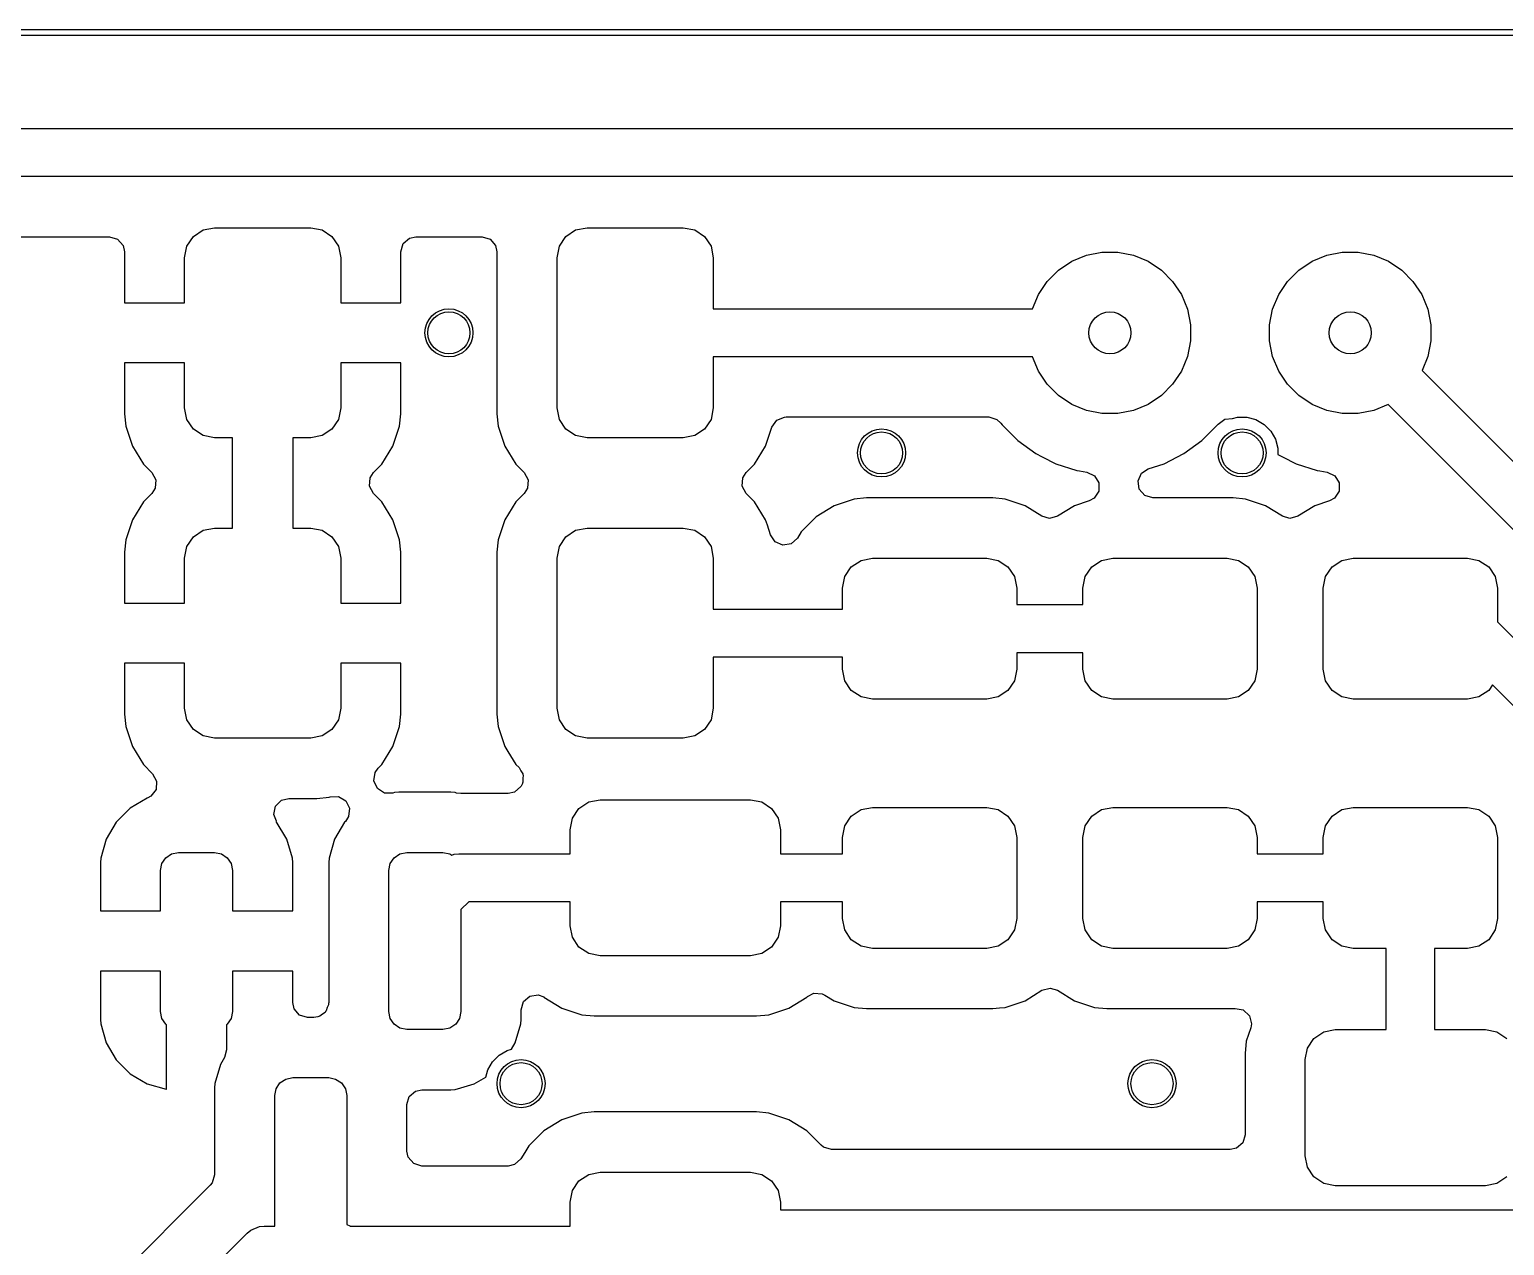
# Model space of a CAD drawing. Header units: millimetres. Extents: x 113.4 to 170.4, y -113 to -74.5.
# Drawn here: x 129.41 to 141.68, y -84.6 to -74.47 of the extents above; entities that cross this region are included whole.
import ezdxf

# ---------------------------------------------------------------- set-up
doc = ezdxf.new("R2010")
doc.units = ezdxf.units.MM
doc.layers.add('F.Cu', color=13, linetype='CONTINUOUS', true_color=0xc83434)

msp = doc.modelspace()

# ---------------------------------------------------------------- linework, layer by layer
at = {"layer": 'F.Cu', "linetype": 'CONTINUOUS'}
for p, q in [((115.4, -74.475), (168.4, -74.475)), ((168.4, -74.525), (115.4, -74.525)), ((117.6, -75.3), (148.9, -75.3)), ((148.817158, -75.7), (117.682843, -75.7)), ((117.941518, -76.2005), (130.076, -76.2005)), ((130.076, -76.2005), (130.143039, -76.220185)), ((130.71903, -76.279329), (130.773223, -76.198223)), ((130.773223, -76.198223), (130.854329, -76.14403)), ((130.854329, -76.14403), (130.95, -76.125)), ((130.95, -76.125), (131.75, -76.125)), ((131.75, -76.125), (131.845671, -76.14403)), ((131.845671, -76.14403), (131.926777, -76.198223)), ((131.926777, -76.198223), (131.98097, -76.279329)), ((132.519684, -76.257461), (132.572488, -76.211706)), ((132.572488, -76.211706), (132.623999, -76.2005)), ((132.623999, -76.2005), (133.1755, -76.2005)), ((133.1755, -76.2005), (133.242539, -76.220185)), ((133.81903, -76.279329), (133.873223, -76.198223)), ((133.873223, -76.198223), (133.954329, -76.14403)), ((133.954329, -76.14403), (134.05, -76.125)), ((134.05, -76.125), (134.85, -76.125)), ((134.85, -76.125), (134.945671, -76.14403)), ((134.945671, -76.14403), (135.026777, -76.198223)), ((135.026777, -76.198223), (135.08097, -76.279329)), ((130.143039, -76.220185), (130.188794, -76.272989)), ((130.188794, -76.272989), (130.2, -76.3245)), ((130.2, -76.3245), (130.2, -76.75)), ((130.7, -76.375), (130.71903, -76.279329)), ((131.98097, -76.279329), (132, -76.375)), ((132.499999, -76.3245), (132.519684, -76.257461)), ((132.499999, -76.75), (132.499999, -76.3245)), ((133.242539, -76.220185), (133.288294, -76.272989)), ((133.288294, -76.272989), (133.2995, -76.3245)), ((133.2995, -76.3245), (133.2995, -77.675001)), ((133.8, -76.375), (133.81903, -76.279329)), ((135.08097, -76.279329), (135.1, -76.375)), ((138.204058, -76.354065), (138.333838, -76.32825)), ((138.333838, -76.32825), (138.466162, -76.32825)), ((138.466162, -76.32825), (138.595942, -76.354065)), ((140.204058, -76.354065), (140.333838, -76.32825)), ((140.333838, -76.32825), (140.466162, -76.32825)), ((140.466162, -76.32825), (140.595942, -76.354065)), ((130.7, -76.75), (130.7, -76.375)), ((132, -76.375), (132, -76.75)), ((133.8, -77.625), (133.8, -76.375)), ((135.1, -76.375), (135.1, -76.8)), ((137.971785, -76.478218), (138.081807, -76.404703)), ((138.081807, -76.404703), (138.204058, -76.354065)), ((138.595942, -76.354065), (138.718193, -76.404703)), ((138.718193, -76.404703), (138.828215, -76.478218)), ((139.971785, -76.478218), (140.081807, -76.404703)), ((140.081807, -76.404703), (140.204058, -76.354065)), ((140.595942, -76.354065), (140.718193, -76.404703)), ((140.718193, -76.404703), (140.828215, -76.478218)), ((137.804703, -76.681807), (137.878218, -76.571785)), ((137.878218, -76.571785), (137.971785, -76.478218)), ((138.828215, -76.478218), (138.921782, -76.571785)), ((138.921782, -76.571785), (138.995297, -76.681807)), ((139.804703, -76.681807), (139.878218, -76.571785)), ((139.878218, -76.571785), (139.971785, -76.478218)), ((140.828215, -76.478218), (140.921782, -76.571785)), ((140.921782, -76.571785), (140.995297, -76.681807)), ((137.755746, -76.8), (137.804703, -76.681807)), ((138.995297, -76.681807), (139.045935, -76.804058)), ((139.754065, -76.804058), (139.804703, -76.681807)), ((140.995297, -76.681807), (141.045935, -76.804058)), ((130.2, -76.75), (130.7, -76.75)), ((132, -76.75), (132.499999, -76.75)), ((135.1, -76.8), (137.755746, -76.8)), ((139.045935, -76.804058), (139.07175, -76.933838)), ((139.72825, -76.933838), (139.754065, -76.804058)), ((141.045935, -76.804058), (141.07175, -76.933838)), ((139.07175, -76.933838), (139.07175, -77.066162)), ((139.72825, -77.066162), (139.72825, -76.933838)), ((141.07175, -76.933838), (141.07175, -77.066162)), ((139.07175, -77.066162), (139.045935, -77.195942)), ((139.754065, -77.195942), (139.72825, -77.066162)), ((141.07175, -77.066162), (141.045935, -77.195942)), ((137.755746, -77.2), (135.1, -77.2)), ((135.1, -77.2), (135.1, -77.625)), ((137.804703, -77.318193), (137.755746, -77.2)), ((139.045935, -77.195942), (138.995297, -77.318193)), ((139.804703, -77.318193), (139.754065, -77.195942)), ((141.045935, -77.195942), (140.996977, -77.314135)), ((130.7, -77.25), (130.200001, -77.25)), ((130.200001, -77.25), (130.200001, -77.674986)), ((130.7, -77.625), (130.7, -77.25)), ((132.5, -77.25), (132, -77.25)), ((132, -77.25), (132, -77.625)), ((132.5, -77.674973), (132.5, -77.25)), ((137.878218, -77.428215), (137.804703, -77.318193)), ((138.995297, -77.318193), (138.921782, -77.428215)), ((139.878218, -77.428215), (139.804703, -77.318193)), ((140.996977, -77.314135), (143.982843, -80.3)), ((137.971785, -77.521782), (137.878218, -77.428215)), ((138.921782, -77.428215), (138.828215, -77.521782)), ((139.971785, -77.521782), (139.878218, -77.428215)), ((138.081807, -77.595297), (137.971785, -77.521782)), ((138.828215, -77.521782), (138.718193, -77.595297)), ((140.081807, -77.595297), (139.971785, -77.521782)), ((130.200001, -77.674986), (130.210494, -77.777697)), ((130.71903, -77.720671), (130.7, -77.625)), ((132, -77.625), (131.98097, -77.720671)), ((132.489506, -77.77769), (132.499999, -77.674986)), ((132.499999, -77.674986), (132.5, -77.674973)), ((133.2995, -77.675001), (133.299501, -77.675018)), ((133.299501, -77.675018), (133.31, -77.777796)), ((133.81903, -77.720671), (133.8, -77.625)), ((135.1, -77.625), (135.08097, -77.720671)), ((138.204058, -77.645935), (138.081807, -77.595297)), ((138.333838, -77.67175), (138.204058, -77.645935)), ((138.466162, -77.67175), (138.333838, -77.67175)), ((138.595942, -77.645935), (138.466162, -77.67175)), ((138.718193, -77.595297), (138.595942, -77.645935)), ((140.204058, -77.645935), (140.081807, -77.595297)), ((140.333838, -77.67175), (140.204058, -77.645935)), ((140.466162, -77.67175), (140.333838, -77.67175)), ((140.595942, -77.645935), (140.466162, -77.67175)), ((140.714135, -77.596977), (140.595942, -77.645935)), ((143.758578, -80.641421), (140.714135, -77.596977)), ((130.210494, -77.777697), (130.265641, -77.944119)), ((130.773223, -77.801777), (130.71903, -77.720671)), ((130.854329, -77.85597), (130.773223, -77.801777)), ((131.926777, -77.801777), (131.845671, -77.85597)), ((131.98097, -77.720671), (131.926777, -77.801777)), ((132.434358, -77.944119), (132.489505, -77.777697)), ((132.489505, -77.777697), (132.489506, -77.77769)), ((133.31, -77.777796), (133.310001, -77.777799)), ((133.310001, -77.777799), (133.356237, -77.917328)), ((133.873223, -77.801777), (133.81903, -77.720671)), ((133.954329, -77.85597), (133.873223, -77.801777)), ((135.026777, -77.801777), (134.945671, -77.85597)), ((135.08097, -77.720671), (135.026777, -77.801777)), ((135.534814, -77.944334), (135.587448, -77.785493)), ((135.587448, -77.785493), (135.627219, -77.728051)), ((135.627219, -77.728051), (135.691735, -77.701228)), ((135.691735, -77.701228), (135.705153, -77.7005)), ((135.705153, -77.7005), (137.392764, -77.7005)), ((137.392764, -77.7005), (137.459803, -77.720185)), ((137.459803, -77.720185), (137.49308, -77.751612)), ((137.49308, -77.751612), (137.503379, -77.765787)), ((137.503379, -77.765787), (137.634213, -77.896621)), ((139.165787, -77.896621), (139.296621, -77.765787)), ((139.296621, -77.765787), (139.29968, -77.761576)), ((139.29968, -77.761576), (139.355006, -77.718909)), ((139.355006, -77.718909), (139.421029, -77.713234)), ((139.421029, -77.713234), (139.460842, -77.702567)), ((139.460842, -77.702567), (139.539158, -77.702567)), ((139.539158, -77.702567), (139.614805, -77.722836)), ((139.614805, -77.722836), (139.682628, -77.761994)), ((139.682628, -77.761994), (139.738006, -77.817372)), ((130.95, -77.875), (130.854329, -77.85597)), ((131.1, -77.875), (130.95, -77.875)), ((131.1, -78.625), (131.1, -77.875)), ((131.75, -77.875), (131.6, -77.875)), ((131.6, -77.875), (131.6, -78.625)), ((131.845671, -77.85597), (131.75, -77.875)), ((133.356237, -77.917328), (133.365186, -77.944334)), ((134.05, -77.875), (133.954329, -77.85597)), ((134.85, -77.875), (134.05, -77.875)), ((134.945671, -77.85597), (134.85, -77.875)), ((137.634213, -77.896621), (137.783904, -78.005378)), ((139.016096, -78.005378), (139.165787, -77.896621)), ((139.738006, -77.817372), (139.777164, -77.885195)), ((139.777164, -77.885195), (139.797433, -77.960842)), ((130.265641, -77.944119), (130.265643, -77.944124)), ((130.265643, -77.944124), (130.357684, -78.093345)), ((132.342315, -78.093345), (132.434356, -77.944124)), ((132.434356, -77.944124), (132.434358, -77.944119)), ((133.365186, -77.944334), (133.457096, -78.093345)), ((135.442712, -78.093656), (135.534814, -77.944334)), ((137.783904, -78.005378), (137.837224, -78.032546)), ((137.837224, -78.032546), (137.948764, -78.089379)), ((138.851235, -78.089379), (139.016096, -78.005378)), ((139.797433, -77.960842), (139.797433, -78.012271)), ((139.797433, -78.012271), (139.837224, -78.032546)), ((139.837224, -78.032546), (139.948764, -78.089379)), ((130.357684, -78.093345), (130.426658, -78.162319)), ((130.426658, -78.162319), (130.460143, -78.223642)), ((132.244841, -78.206666), (132.273342, -78.162319)), ((132.273342, -78.162319), (132.342315, -78.093345)), ((133.457096, -78.093345), (133.457289, -78.093657)), ((133.457289, -78.093657), (133.525951, -78.162319)), ((133.525951, -78.162319), (133.559436, -78.223642)), ((135.345548, -78.206666), (135.374049, -78.162319)), ((135.374049, -78.162319), (135.403799, -78.132569)), ((135.403799, -78.132569), (135.442712, -78.093656)), ((137.948764, -78.089379), (137.948767, -78.08938)), ((137.948767, -78.08938), (138.124735, -78.146555)), ((138.124735, -78.146555), (138.147224, -78.150116)), ((138.147224, -78.150116), (138.207708, -78.159696)), ((138.207708, -78.159696), (138.270842, -78.189625)), ((138.633887, -78.232853), (138.662912, -78.169297)), ((138.662912, -78.169297), (138.718307, -78.132569)), ((138.718307, -78.132569), (138.851235, -78.089379)), ((139.948764, -78.089379), (139.948767, -78.08938)), ((139.948767, -78.08938), (140.124735, -78.146555)), ((140.124735, -78.146555), (140.147224, -78.150116)), ((140.147224, -78.150116), (140.207708, -78.159696)), ((140.207708, -78.159696), (140.270842, -78.189625)), ((130.455159, -78.293334), (130.426658, -78.337681)), ((130.460143, -78.223642), (130.455159, -78.293334)), ((132.239857, -78.276358), (132.244841, -78.206666)), ((132.273342, -78.337681), (132.239857, -78.276358)), ((133.554452, -78.293334), (133.525951, -78.337681)), ((133.559436, -78.223642), (133.554452, -78.293334)), ((135.340564, -78.276358), (135.345548, -78.206666)), ((135.374049, -78.337681), (135.340564, -78.276358)), ((138.270842, -78.189625), (138.307774, -78.248936)), ((138.307774, -78.248936), (138.306776, -78.318798)), ((138.643831, -78.302011), (138.633887, -78.232853)), ((138.689586, -78.354815), (138.643831, -78.302011)), ((140.270842, -78.189625), (140.307774, -78.248936)), ((140.307774, -78.248936), (140.306776, -78.318798)), ((130.357684, -78.406654), (130.265643, -78.555875)), ((130.426658, -78.337681), (130.357684, -78.406654)), ((132.342315, -78.406654), (132.273342, -78.337681)), ((132.434356, -78.555875), (132.342315, -78.406654)), ((133.457289, -78.406342), (133.365187, -78.555663)), ((133.525951, -78.337681), (133.457289, -78.406342)), ((135.442712, -78.406344), (135.374049, -78.337681)), ((135.534814, -78.555666), (135.442712, -78.406344)), ((136.2722, -78.385001), (136.105668, -78.440185)), ((136.272203, -78.385), (136.2722, -78.385001)), ((136.37498, -78.374501), (136.272203, -78.385)), ((136.374998, -78.3745), (136.37498, -78.374501)), ((137.42501, -78.3745), (136.374998, -78.3745)), ((137.527795, -78.385), (137.42501, -78.3745)), ((137.527797, -78.385001), (137.527795, -78.385)), ((137.694334, -78.440186), (137.527797, -78.385001)), ((138.227315, -78.399875), (138.105666, -78.440186)), ((138.268167, -78.377031), (138.227315, -78.399875)), ((138.306776, -78.318798), (138.268167, -78.377031)), ((138.756625, -78.3745), (138.689586, -78.354815)), ((139.425016, -78.3745), (138.756625, -78.3745)), ((139.527795, -78.385), (139.425016, -78.3745)), ((139.527797, -78.385001), (139.527795, -78.385)), ((139.694334, -78.440186), (139.527797, -78.385001)), ((140.227315, -78.399875), (140.105666, -78.440186)), ((140.268167, -78.377031), (140.227315, -78.399875)), ((140.306776, -78.318798), (140.268167, -78.377031)), ((135.956342, -78.532289), (135.832287, -78.656344)), ((136.105663, -78.440187), (135.956342, -78.532289)), ((136.105668, -78.440185), (136.105663, -78.440187)), ((137.694335, -78.440187), (137.694334, -78.440186)), ((137.69434, -78.440189), (137.694335, -78.440187)), ((137.834904, -78.526889), (137.69434, -78.440189)), ((137.897704, -78.545329), (137.834904, -78.526889)), ((137.965096, -78.526889), (137.897704, -78.545329)), ((138.105659, -78.440189), (137.965096, -78.526889)), ((138.105666, -78.440186), (138.105659, -78.440189)), ((139.694335, -78.440187), (139.694334, -78.440186)), ((139.69434, -78.440189), (139.694335, -78.440187)), ((139.834904, -78.526889), (139.69434, -78.440189)), ((139.897704, -78.545329), (139.834904, -78.526889)), ((139.965096, -78.526889), (139.897704, -78.545329)), ((140.105659, -78.440189), (139.965096, -78.526889)), ((140.105666, -78.440186), (140.105659, -78.440189)), ((130.265641, -78.55588), (130.210494, -78.722302)), ((130.265643, -78.555875), (130.265641, -78.55588)), ((130.773223, -78.698223), (130.854329, -78.64403)), ((130.854329, -78.64403), (130.95, -78.625)), ((130.95, -78.625), (131.1, -78.625)), ((131.6, -78.625), (131.75, -78.625)), ((131.75, -78.625), (131.845671, -78.64403)), ((131.845671, -78.64403), (131.926777, -78.698223)), ((132.434358, -78.55588), (132.434356, -78.555875)), ((132.489505, -78.722302), (132.434358, -78.55588)), ((133.365115, -78.55588), (133.310001, -78.722203)), ((133.365185, -78.555668), (133.365115, -78.55588)), ((133.365187, -78.555663), (133.365185, -78.555668)), ((133.873223, -78.698223), (133.954329, -78.64403)), ((133.954329, -78.64403), (134.05, -78.625)), ((134.05, -78.625), (134.85, -78.625)), ((134.85, -78.625), (134.945671, -78.64403)), ((134.945671, -78.64403), (135.026777, -78.698223)), ((135.550284, -78.602352), (135.534814, -78.555666)), ((135.576833, -78.682471), (135.550284, -78.602352)), ((135.832287, -78.656344), (135.800077, -78.708565)), ((130.210493, -78.722309), (130.2, -78.825013)), ((130.210494, -78.722302), (130.210493, -78.722309)), ((130.7, -78.875), (130.71903, -78.779329)), ((130.71903, -78.779329), (130.773223, -78.698223)), ((131.926777, -78.698223), (131.98097, -78.779329)), ((131.98097, -78.779329), (132, -78.875)), ((132.499998, -78.825013), (132.489505, -78.722302)), ((133.31, -78.722204), (133.2995, -78.824983)), ((133.310001, -78.722204), (133.31, -78.722204)), ((133.310001, -78.722203), (133.310001, -78.722204)), ((133.8, -78.875), (133.81903, -78.779329)), ((133.81903, -78.779329), (133.873223, -78.698223)), ((135.026777, -78.698223), (135.08097, -78.779329)), ((135.08097, -78.779329), (135.1, -78.875)), ((135.615084, -78.738666), (135.576833, -78.682471)), ((135.679166, -78.76651), (135.615084, -78.738666)), ((135.748128, -78.755289), (135.679166, -78.76651)), ((135.800077, -78.708565), (135.748128, -78.755289)), ((130.2, -78.825013), (130.2, -79.25)), ((130.7, -79.25), (130.7, -78.875)), ((132, -78.875), (132, -79.25)), ((132.499999, -78.825028), (132.499998, -78.825013)), ((132.499999, -79.25), (132.499999, -78.825028)), ((133.2995, -78.824983), (133.2995, -80.175001)), ((133.8, -80.125), (133.8, -78.875)), ((135.1, -78.875), (135.1, -79.3)), ((136.248223, -78.948223), (136.329329, -78.89403)), ((136.329329, -78.89403), (136.425, -78.875)), ((136.425, -78.875), (137.375, -78.875)), ((137.375, -78.875), (137.470671, -78.89403)), ((137.470671, -78.89403), (137.551777, -78.948223)), ((138.248223, -78.948223), (138.329329, -78.89403)), ((138.329329, -78.89403), (138.425, -78.875)), ((138.425, -78.875), (139.375, -78.875)), ((139.375, -78.875), (139.470671, -78.89403)), ((139.470671, -78.89403), (139.551777, -78.948223)), ((140.248223, -78.948223), (140.329329, -78.89403)), ((140.329329, -78.89403), (140.425, -78.875)), ((140.425, -78.875), (141.375, -78.875)), ((141.375, -78.875), (141.470671, -78.89403)), ((141.470671, -78.89403), (141.551777, -78.948223)), ((136.175, -79.125), (136.19403, -79.029329)), ((136.19403, -79.029329), (136.248223, -78.948223)), ((137.551777, -78.948223), (137.60597, -79.029329)), ((137.60597, -79.029329), (137.625, -79.125)), ((138.175, -79.125), (138.19403, -79.029329)), ((138.19403, -79.029329), (138.248223, -78.948223)), ((139.551777, -78.948223), (139.60597, -79.029329)), ((139.60597, -79.029329), (139.625, -79.125)), ((140.175, -79.125), (140.19403, -79.029329)), ((140.19403, -79.029329), (140.248223, -78.948223)), ((141.551777, -78.948223), (141.60597, -79.029329)), ((141.60597, -79.029329), (141.625, -79.125)), ((136.175, -79.3), (136.175, -79.125)), ((137.625, -79.125), (137.625, -79.2625)), ((138.175, -79.2625), (138.175, -79.125)), ((139.625, -79.125), (139.625, -79.8)), ((140.175, -79.8), (140.175, -79.125)), ((141.625, -79.125), (141.625, -79.404658)), ((130.2, -79.25), (130.7, -79.25)), ((132, -79.25), (132.499999, -79.25)), ((137.625, -79.2625), (138.175, -79.2625)), ((135.1, -79.3), (136.175, -79.3)), ((141.625, -79.404658), (144.041421, -81.821079)), ((130.7, -79.75), (130.200001, -79.75)), ((130.200001, -79.75), (130.200001, -80.174986)), ((130.7, -80.125), (130.7, -79.75)), ((132.5, -79.75), (132, -79.75)), ((132, -79.75), (132, -80.125)), ((132.5, -80.174973), (132.5, -79.75)), ((136.175, -79.7), (135.1, -79.7)), ((135.1, -79.7), (135.1, -80.125)), ((136.175, -79.8), (136.175, -79.7)), ((138.175, -79.6625), (137.625, -79.6625)), ((137.625, -79.6625), (137.625, -79.8)), ((138.175, -79.8), (138.175, -79.6625)), ((136.19403, -79.895671), (136.175, -79.8)), ((136.248223, -79.976777), (136.19403, -79.895671)), ((137.60597, -79.895671), (137.551777, -79.976777)), ((137.625, -79.8), (137.60597, -79.895671)), ((138.19403, -79.895671), (138.175, -79.8)), ((138.248223, -79.976777), (138.19403, -79.895671)), ((139.60597, -79.895671), (139.551777, -79.976777)), ((139.625, -79.8), (139.60597, -79.895671)), ((140.19403, -79.895671), (140.175, -79.8)), ((140.248223, -79.976777), (140.19403, -79.895671)), ((136.329329, -80.03097), (136.248223, -79.976777)), ((137.551777, -79.976777), (137.470671, -80.03097)), ((138.329329, -80.03097), (138.248223, -79.976777)), ((139.551777, -79.976777), (139.470671, -80.03097)), ((140.329329, -80.03097), (140.248223, -79.976777)), ((141.551777, -79.976777), (141.470671, -80.03097)), ((141.583683, -79.929025), (141.551777, -79.976777)), ((143.7, -82.045342), (141.583683, -79.929025)), ((130.71903, -80.220671), (130.7, -80.125)), ((132, -80.125), (131.98097, -80.220671)), ((133.81903, -80.220671), (133.8, -80.125)), ((135.1, -80.125), (135.08097, -80.220671)), ((136.425, -80.05), (136.329329, -80.03097)), ((137.375, -80.05), (136.425, -80.05)), ((137.470671, -80.03097), (137.375, -80.05)), ((138.425, -80.05), (138.329329, -80.03097)), ((139.375, -80.05), (138.425, -80.05)), ((139.470671, -80.03097), (139.375, -80.05)), ((140.425, -80.05), (140.329329, -80.03097)), ((141.375, -80.05), (140.425, -80.05)), ((141.470671, -80.03097), (141.375, -80.05)), ((130.200001, -80.174986), (130.210494, -80.277697)), ((130.773223, -80.301777), (130.71903, -80.220671)), ((131.98097, -80.220671), (131.926777, -80.301777)), ((132.489506, -80.27769), (132.499999, -80.174986)), ((132.499999, -80.174986), (132.5, -80.174973)), ((133.2995, -80.175001), (133.299501, -80.175018)), ((133.299501, -80.175018), (133.31, -80.277796)), ((133.873223, -80.301777), (133.81903, -80.220671)), ((135.08097, -80.220671), (135.026777, -80.301777)), ((130.210494, -80.277697), (130.265641, -80.444119)), ((130.854329, -80.35597), (130.773223, -80.301777)), ((130.95, -80.375), (130.854329, -80.35597)), ((131.75, -80.375), (130.95, -80.375)), ((131.845671, -80.35597), (131.75, -80.375)), ((131.926777, -80.301777), (131.845671, -80.35597)), ((132.434358, -80.444119), (132.489505, -80.277697)), ((132.489505, -80.277697), (132.489506, -80.27769)), ((133.31, -80.277796), (133.310001, -80.277799)), ((133.310001, -80.277799), (133.365185, -80.444331)), ((133.954329, -80.35597), (133.873223, -80.301777)), ((134.05, -80.375), (133.954329, -80.35597)), ((134.85, -80.375), (134.05, -80.375)), ((134.945671, -80.35597), (134.85, -80.375)), ((135.026777, -80.301777), (134.945671, -80.35597)), ((130.265641, -80.444119), (130.265643, -80.444124)), ((130.265643, -80.444124), (130.357684, -80.593345)), ((132.342315, -80.593344), (132.434356, -80.444124)), ((132.434356, -80.444124), (132.434358, -80.444119)), ((133.365185, -80.444331), (133.365187, -80.444336)), ((133.365187, -80.444336), (133.390154, -80.484814)), ((133.390154, -80.484814), (133.457096, -80.593345)), ((130.357684, -80.593345), (130.434055, -80.669716)), ((132.285899, -80.660641), (132.310865, -80.624795)), ((132.310865, -80.624795), (132.342315, -80.593344)), ((133.457096, -80.593345), (133.457289, -80.593657)), ((133.457289, -80.593657), (133.483246, -80.619614)), ((133.483246, -80.619614), (133.497414, -80.645561)), ((130.434055, -80.669716), (130.46754, -80.731039)), ((130.46754, -80.731039), (130.462556, -80.800731)), ((132.275757, -80.729771), (132.285899, -80.660641)), ((132.304599, -80.79341), (132.275757, -80.729771)), ((133.497414, -80.645561), (133.513869, -80.670143)), ((133.511747, -80.750629), (133.501115, -80.772374)), ((133.511981, -80.747352), (133.511747, -80.750629)), ((133.515174, -80.740001), (133.511981, -80.747352)), ((133.513869, -80.670143), (133.513976, -80.675892)), ((133.513976, -80.675892), (133.516731, -80.680937)), ((133.516731, -80.680937), (133.514621, -80.710432)), ((133.514621, -80.710432), (133.515174, -80.740001)), ((130.389809, -80.873713), (130.248447, -80.957314)), ((130.395635, -80.871192), (130.389809, -80.873713)), ((130.420684, -80.856664), (130.395635, -80.871192)), ((130.462556, -80.800731), (130.420684, -80.856664)), ((131.505588, -80.8912), (131.566869, -80.874999)), ((131.566869, -80.874999), (131.799972, -80.874999)), ((131.799972, -80.874999), (131.799986, -80.874998)), ((131.799986, -80.874998), (131.902694, -80.864506)), ((131.902694, -80.864506), (131.911334, -80.861643)), ((131.911334, -80.861643), (131.981162, -80.859239)), ((131.981162, -80.859239), (132.041205, -80.894969)), ((132.363268, -80.831353), (132.304599, -80.79341)), ((132.433137, -80.831554), (132.363268, -80.831353)), ((132.447426, -80.827402), (132.433137, -80.831554)), ((132.447432, -80.827401), (132.447426, -80.827402)), ((132.484298, -80.8245), (132.447432, -80.827401)), ((132.484306, -80.8245), (132.484298, -80.8245)), ((132.915694, -80.8245), (132.484306, -80.8245)), ((132.915701, -80.8245), (132.915694, -80.8245)), ((132.952567, -80.827401), (132.915701, -80.8245)), ((132.958072, -80.829), (132.952567, -80.827401)), ((132.964022, -80.830729), (132.958072, -80.829)), ((132.998616, -80.835653), (132.964022, -80.830729)), ((133.392878, -80.835653), (132.998616, -80.835653)), ((133.446488, -80.823465), (133.392878, -80.835653)), ((133.498426, -80.776733), (133.446488, -80.823465)), ((133.501115, -80.772374), (133.498426, -80.776733)), ((130.248438, -80.957321), (130.132321, -81.073438)), ((130.248447, -80.957314), (130.248438, -80.957321)), ((131.443355, -81.009961), (131.457035, -80.941444)), ((131.457035, -80.941444), (131.505588, -80.8912)), ((132.041205, -80.894969), (132.0724, -80.957488)), ((132.0724, -80.957488), (132.064842, -81.026948)), ((133.927546, -81.040482), (133.981739, -80.959376)), ((133.981739, -80.959376), (134.062845, -80.905183)), ((134.062845, -80.905183), (134.158516, -80.886153)), ((134.158516, -80.886153), (135.408516, -80.886153)), ((135.408516, -80.886153), (135.504187, -80.905183)), ((135.504187, -80.905183), (135.585293, -80.959376)), ((135.585293, -80.959376), (135.639486, -81.040482)), ((136.248223, -81.023223), (136.329329, -80.96903)), ((136.329329, -80.96903), (136.425, -80.95)), ((136.425, -80.95), (137.375, -80.95)), ((137.375, -80.95), (137.470671, -80.96903)), ((137.470671, -80.96903), (137.551777, -81.023223)), ((138.248223, -81.023223), (138.329329, -80.96903)), ((138.329329, -80.96903), (138.425, -80.95)), ((138.425, -80.95), (139.375, -80.95)), ((139.375, -80.95), (139.470671, -80.96903)), ((139.470671, -80.96903), (139.551777, -81.023223)), ((140.248223, -81.023223), (140.329329, -80.96903)), ((140.329329, -80.96903), (140.425, -80.95)), ((140.425, -80.95), (141.375, -80.95)), ((141.375, -80.95), (141.470671, -80.96903)), ((141.470671, -80.96903), (141.551777, -81.023223)), ((130.132314, -81.073447), (130.048717, -81.214803)), ((130.132321, -81.073438), (130.132314, -81.073447)), ((131.465278, -81.065802), (131.443355, -81.009961)), ((131.463712, -81.066729), (131.465278, -81.065802)), ((131.551282, -81.214803), (131.463712, -81.066729)), ((132.031917, -81.073137), (131.948255, -81.214603)), ((132.031925, -81.073126), (132.031917, -81.073137)), ((132.038027, -81.067025), (132.031925, -81.073126)), ((132.064842, -81.026948), (132.038027, -81.067025)), ((133.908516, -81.136153), (133.927546, -81.040482)), ((135.639486, -81.040482), (135.658516, -81.136153)), ((136.175, -81.2), (136.19403, -81.104329)), ((136.19403, -81.104329), (136.248223, -81.023223)), ((137.551777, -81.023223), (137.60597, -81.104329)), ((137.60597, -81.104329), (137.625, -81.2)), ((138.175, -81.2), (138.19403, -81.104329)), ((138.19403, -81.104329), (138.248223, -81.023223)), ((139.551777, -81.023223), (139.60597, -81.104329)), ((139.60597, -81.104329), (139.625, -81.2)), ((140.175, -81.2), (140.19403, -81.104329)), ((140.19403, -81.104329), (140.248223, -81.023223)), ((141.551777, -81.023223), (141.60597, -81.104329)), ((141.60597, -81.104329), (141.625, -81.2)), ((130.048716, -81.214806), (130.0029, -81.372504)), ((130.048717, -81.214803), (130.048716, -81.214806)), ((131.551283, -81.214806), (131.551282, -81.214803)), ((131.597099, -81.372504), (131.551283, -81.214806)), ((131.948254, -81.214606), (131.902402, -81.372426)), ((131.948255, -81.214603), (131.948254, -81.214606)), ((133.908516, -81.336153), (133.908516, -81.136153)), ((135.658516, -81.136153), (135.658516, -81.336153)), ((136.175, -81.3375), (136.175, -81.2)), ((137.625, -81.2), (137.625, -81.875)), ((138.175, -81.875), (138.175, -81.2)), ((139.625, -81.2), (139.625, -81.3375)), ((140.175, -81.3375), (140.175, -81.2)), ((141.625, -81.2), (141.625, -81.875)), ((130.002899, -81.37251), (130, -81.40935)), ((130.0029, -81.372504), (130.002899, -81.37251)), ((130.511418, -81.417597), (130.543934, -81.368934)), ((130.543934, -81.368934), (130.592597, -81.336418)), ((130.592597, -81.336418), (130.65, -81.325)), ((130.65, -81.325), (130.95, -81.325)), ((130.95, -81.325), (131.007403, -81.336418)), ((131.007403, -81.336418), (131.056066, -81.368934)), ((131.056066, -81.368934), (131.088582, -81.417597)), ((131.5971, -81.37251), (131.597099, -81.372504)), ((131.599999, -81.40935), (131.5971, -81.37251)), ((131.902401, -81.372432), (131.8995, -81.409298)), ((131.902402, -81.372426), (131.902401, -81.372432)), ((132.411418, -81.417597), (132.443934, -81.368934)), ((132.443934, -81.368934), (132.492597, -81.336418)), ((132.492597, -81.336418), (132.55, -81.325)), ((132.55, -81.325), (132.85, -81.325)), ((132.85, -81.325), (132.907403, -81.336418)), ((132.907403, -81.336418), (132.924557, -81.34788)), ((132.924557, -81.34788), (132.943592, -81.339996)), ((132.943592, -81.339996), (132.98261, -81.336153)), ((132.98261, -81.336153), (133.908516, -81.336153)), ((135.658516, -81.336153), (135.974119, -81.336153)), ((135.974119, -81.336153), (135.987795, -81.3375)), ((135.987795, -81.3375), (136.175, -81.3375)), ((139.625, -81.3375), (140.175, -81.3375)), ((130, -81.40935), (130, -81.8125)), ((130.5, -81.475), (130.511418, -81.417597)), ((130.5, -81.8125), (130.5, -81.475)), ((131.088582, -81.417597), (131.1, -81.475)), ((131.1, -81.475), (131.1, -81.8125)), ((131.6, -81.409365), (131.599999, -81.40935)), ((131.6, -81.8125), (131.6, -81.409365)), ((131.8995, -81.409298), (131.8995, -82.5755)), ((132.4, -81.475), (132.411418, -81.417597)), ((132.4, -82.65), (132.4, -81.475)), ((133.065452, -81.736153), (133, -81.801605)), ((133.908516, -81.736153), (133.065452, -81.736153)), ((133.908516, -81.936153), (133.908516, -81.736153)), ((135.96179, -81.736153), (135.658516, -81.736153)), ((135.658516, -81.736153), (135.658516, -81.936153)), ((135.975466, -81.7375), (135.96179, -81.736153)), ((136.175, -81.7375), (135.975466, -81.7375)), ((136.175, -81.875), (136.175, -81.7375)), ((140.175, -81.7375), (139.625, -81.7375)), ((139.625, -81.7375), (139.625, -81.875)), ((140.175, -81.875), (140.175, -81.7375)), ((130, -81.8125), (130.5, -81.8125)), ((131.1, -81.8125), (131.6, -81.8125)), ((133, -81.801605), (133, -82.65)), ((133.927546, -82.031824), (133.908516, -81.936153)), ((135.658516, -81.936153), (135.639486, -82.031824)), ((136.19403, -81.970671), (136.175, -81.875)), ((136.248223, -82.051777), (136.19403, -81.970671)), ((137.60597, -81.970671), (137.551777, -82.051777)), ((137.625, -81.875), (137.60597, -81.970671)), ((138.19403, -81.970671), (138.175, -81.875)), ((138.248223, -82.051777), (138.19403, -81.970671)), ((139.60597, -81.970671), (139.551777, -82.051777)), ((139.625, -81.875), (139.60597, -81.970671)), ((140.19403, -81.970671), (140.175, -81.875)), ((140.248223, -82.051777), (140.19403, -81.970671)), ((141.60597, -81.970671), (141.551777, -82.051777)), ((141.625, -81.875), (141.60597, -81.970671)), ((133.981739, -82.11293), (133.927546, -82.031824)), ((135.639486, -82.031824), (135.585293, -82.11293)), ((136.329329, -82.10597), (136.248223, -82.051777)), ((136.425, -82.125), (136.329329, -82.10597)), ((137.470671, -82.10597), (137.375, -82.125)), ((137.551777, -82.051777), (137.470671, -82.10597)), ((138.329329, -82.10597), (138.248223, -82.051777)), ((138.425, -82.125), (138.329329, -82.10597)), ((139.470671, -82.10597), (139.375, -82.125)), ((139.551777, -82.051777), (139.470671, -82.10597)), ((140.329329, -82.10597), (140.248223, -82.051777)), ((140.425, -82.125), (140.329329, -82.10597)), ((141.470671, -82.10597), (141.375, -82.125)), ((141.551777, -82.051777), (141.470671, -82.10597)), ((134.062845, -82.167123), (133.981739, -82.11293)), ((134.158516, -82.186153), (134.062845, -82.167123)), ((135.408516, -82.186153), (134.158516, -82.186153)), ((135.504187, -82.167123), (135.408516, -82.186153)), ((135.585293, -82.11293), (135.504187, -82.167123)), ((137.375, -82.125), (136.425, -82.125)), ((139.375, -82.125), (138.425, -82.125)), ((140.7, -82.125), (140.425, -82.125)), ((140.7, -82.8), (140.7, -82.125)), ((141.375, -82.125), (141.1, -82.125)), ((141.1, -82.125), (141.1, -82.8)), ((130.5, -82.3125), (130, -82.3125)), ((130, -82.3125), (130, -82.715649)), ((130.5, -82.65), (130.5, -82.3125)), ((131.6, -82.3125), (131.1, -82.3125)), ((131.1, -82.3125), (131.1, -82.65)), ((131.6, -82.5755), (131.6, -82.3125)), ((137.694334, -82.559814), (137.834905, -82.473109)), ((137.834905, -82.473109), (137.902296, -82.45467)), ((137.902296, -82.45467), (137.965094, -82.473109)), ((137.965094, -82.473109), (138.105666, -82.559814)), ((131.611206, -82.627011), (131.6, -82.5755)), ((131.898238, -82.593147), (131.887259, -82.617187)), ((131.8995, -82.5755), (131.896949, -82.584185)), ((131.896949, -82.584185), (131.898238, -82.593147)), ((133.5005, -82.634241), (133.520185, -82.567202)), ((133.520185, -82.567202), (133.572989, -82.521447)), ((133.572989, -82.521447), (133.642147, -82.511503)), ((133.642147, -82.511503), (133.689597, -82.528702)), ((133.689597, -82.528702), (133.689857, -82.528862)), ((133.689857, -82.528862), (133.68986, -82.528865)), ((133.68986, -82.528865), (133.839182, -82.620967)), ((135.72785, -82.620967), (135.877172, -82.528865)), ((135.877172, -82.528865), (135.877177, -82.52886)), ((135.877177, -82.52886), (135.88284, -82.524384)), ((135.88284, -82.524384), (135.883933, -82.525767)), ((135.883933, -82.525767), (135.937177, -82.496685)), ((135.937177, -82.496685), (136.006869, -82.501661)), ((136.006869, -82.501661), (136.028647, -82.512309)), ((136.028647, -82.512309), (136.105659, -82.55981)), ((136.105659, -82.55981), (136.10566, -82.55981)), ((136.10566, -82.55981), (136.105666, -82.559814)), ((136.105666, -82.559814), (136.272203, -82.614999)), ((137.527797, -82.614999), (137.694334, -82.559814)), ((138.105666, -82.559814), (138.272203, -82.614999)), ((130, -82.715649), (130.002899, -82.752489)), ((130.511418, -82.707403), (130.5, -82.65)), ((130.543934, -82.756066), (130.511418, -82.707403)), ((131.088582, -82.707403), (131.056066, -82.756066)), ((131.1, -82.65), (131.088582, -82.707403)), ((131.656961, -82.679815), (131.611206, -82.627011)), ((131.724, -82.6995), (131.656961, -82.679815)), ((131.7755, -82.6995), (131.724, -82.6995)), ((131.810435, -82.694477), (131.7755, -82.6995)), ((131.816496, -82.690581), (131.810435, -82.694477)), ((131.827011, -82.688294), (131.816496, -82.690581)), ((131.846978, -82.670992), (131.827011, -82.688294)), ((131.869213, -82.656703), (131.846978, -82.670992)), ((131.872974, -82.648466), (131.869213, -82.656703)), ((131.879815, -82.642539), (131.872974, -82.648466)), ((131.887259, -82.617187), (131.879815, -82.642539)), ((132.411418, -82.707403), (132.4, -82.65)), ((132.443934, -82.756066), (132.411418, -82.707403)), ((132.988582, -82.707403), (132.956066, -82.756066)), ((133, -82.65), (132.988582, -82.707403)), ((133.497598, -82.752569), (133.5005, -82.715694)), ((133.5005, -82.715694), (133.5005, -82.634241)), ((133.839182, -82.620967), (134.005719, -82.676152)), ((134.005719, -82.676152), (134.108507, -82.686653)), ((134.108507, -82.686653), (135.458524, -82.686652)), ((135.458524, -82.686652), (135.561313, -82.676152)), ((135.561313, -82.676152), (135.72785, -82.620967)), ((136.272203, -82.614999), (136.374991, -82.6255)), ((136.374991, -82.6255), (137.425008, -82.625499)), ((137.425008, -82.625499), (137.425016, -82.625498)), ((137.425016, -82.625498), (137.425019, -82.625498)), ((137.425019, -82.625498), (137.481302, -82.619748)), ((137.481302, -82.619748), (137.527797, -82.614999)), ((138.272203, -82.614999), (138.374991, -82.6255)), ((138.374991, -82.6255), (139.425008, -82.625499)), ((139.425008, -82.625499), (139.441483, -82.623816)), ((139.441483, -82.623816), (139.510175, -82.636585)), ((139.510175, -82.636585), (139.56106, -82.684466)), ((139.56106, -82.684466), (139.577981, -82.752256)), ((130.002899, -82.752489), (130.0029, -82.752495)), ((130.0029, -82.752495), (130.048716, -82.910193)), ((130.55, -82.760119), (130.543934, -82.756066)), ((130.55, -83.297295), (130.55, -82.760119)), ((131.056066, -82.756066), (131.05, -82.760119)), ((131.05, -82.760119), (131.05, -82.968184)), ((132.492597, -82.788582), (132.443934, -82.756066)), ((132.55, -82.8), (132.492597, -82.788582)), ((132.85, -82.8), (132.55, -82.8)), ((132.907403, -82.788582), (132.85, -82.8)), ((132.956066, -82.756066), (132.907403, -82.788582)), ((133.451744, -82.910398), (133.497598, -82.752569)), ((139.571791, -82.786178), (139.535001, -82.897203)), ((139.577981, -82.752256), (139.571791, -82.786178)), ((140.098223, -82.873223), (140.179329, -82.81903)), ((140.179329, -82.81903), (140.275, -82.8)), ((140.275, -82.8), (140.7, -82.8)), ((141.1, -82.8), (141.525, -82.8)), ((141.525, -82.8), (141.620671, -82.81903)), ((141.620671, -82.81903), (141.701777, -82.873223)), ((130.048716, -82.910193), (130.048717, -82.910196)), ((130.048717, -82.910196), (130.132314, -83.051552)), ((131.05, -82.968184), (131.032733, -83.031304)), ((133.385195, -82.972836), (133.420396, -82.963404)), ((133.420396, -82.963404), (133.451744, -82.910398)), ((139.535, -82.897204), (139.5245, -82.999983)), ((139.535001, -82.897203), (139.535, -82.897204)), ((140.025, -83.05), (140.04403, -82.954329)), ((140.04403, -82.954329), (140.098223, -82.873223)), ((130.132314, -83.051552), (130.132321, -83.051561)), ((130.132321, -83.051561), (130.248438, -83.167678)), ((130.998254, -83.089606), (130.952402, -83.247426)), ((131.032733, -83.031304), (130.998254, -83.089605)), ((130.998254, -83.089605), (130.998254, -83.089606)), ((133.222836, -83.135195), (133.261994, -83.067372)), ((133.261994, -83.067372), (133.317372, -83.011994)), ((133.317372, -83.011994), (133.385195, -82.972836)), ((139.5245, -82.999983), (139.5245, -82.999991)), ((139.5245, -82.999991), (139.5245, -83.391889)), ((140.025, -83.85), (140.025, -83.05)), ((130.248438, -83.167678), (130.248447, -83.167685)), ((130.248447, -83.167685), (130.389801, -83.251281)), ((131.493934, -83.243934), (131.542597, -83.211418)), ((131.542597, -83.211418), (131.6, -83.2)), ((131.6, -83.2), (131.9, -83.2)), ((131.9, -83.2), (131.957403, -83.211418)), ((131.957403, -83.211418), (132.006066, -83.243934)), ((133.110398, -83.251744), (133.206899, -83.194673)), ((133.206899, -83.194673), (133.222836, -83.135195)), ((130.389801, -83.251281), (130.547514, -83.2971)), ((130.547514, -83.2971), (130.547511, -83.2971)), ((130.547511, -83.2971), (130.549998, -83.297295)), ((130.549998, -83.297295), (130.55, -83.297295)), ((130.952401, -83.247432), (130.9495, -83.284298)), ((130.9495, -83.284298), (130.9495, -84.00848)), ((130.952402, -83.247426), (130.952401, -83.247432)), ((131.45, -83.35), (131.461418, -83.292597)), ((131.461418, -83.292597), (131.493934, -83.243934)), ((132.006066, -83.243934), (132.038582, -83.292597)), ((132.038582, -83.292597), (132.05, -83.35)), ((132.570185, -83.357461), (132.622989, -83.311706)), ((132.622989, -83.311706), (132.6745, -83.3005)), ((132.6745, -83.3005), (132.915686, -83.3005)), ((132.915686, -83.3005), (132.915694, -83.3005)), ((132.915694, -83.3005), (132.952569, -83.297598)), ((132.952569, -83.297598), (132.952571, -83.297597)), ((132.952571, -83.297597), (132.952573, -83.297597)), ((132.952573, -83.297597), (132.998347, -83.284298)), ((132.998347, -83.284298), (133.110398, -83.251744)), ((131.45, -84.436153), (131.45, -83.35)), ((132.05, -83.35), (132.05, -84.423687)), ((132.5505, -83.4245), (132.570185, -83.357461)), ((132.5505, -83.811653), (132.5505, -83.4245)), ((139.5245, -83.391889), (139.524501, -83.6755)), ((133.839179, -83.55134), (133.689858, -83.643442)), ((133.839184, -83.551338), (133.839179, -83.55134)), ((134.005716, -83.496154), (133.839184, -83.551338)), ((134.005719, -83.496153), (134.005716, -83.496154)), ((134.108497, -83.485654), (134.005719, -83.496153)), ((134.108514, -83.485653), (134.108497, -83.485654)), ((135.458526, -83.485653), (134.108514, -83.485653)), ((135.561311, -83.496153), (135.458526, -83.485653)), ((135.561313, -83.496154), (135.561311, -83.496153)), ((135.72785, -83.551339), (135.561313, -83.496154)), ((135.877172, -83.643441), (135.72785, -83.551339)), ((133.689858, -83.643442), (133.565805, -83.767495)), ((135.877173, -83.643442), (135.877172, -83.643441)), ((135.996912, -83.763181), (135.877173, -83.643442)), ((139.524501, -83.6755), (139.504817, -83.742539)), ((132.561706, -83.863164), (132.5505, -83.811653)), ((133.540549, -83.808441), (133.504431, -83.867)), ((133.565805, -83.767495), (133.540549, -83.808441)), ((136.017554, -83.779815), (135.996912, -83.763181)), ((136.084593, -83.7995), (136.017554, -83.779815)), ((139.400501, -83.7995), (136.084593, -83.7995)), ((139.452013, -83.788294), (139.400501, -83.7995)), ((139.504817, -83.742539), (139.452013, -83.788294)), ((132.607461, -83.915968), (132.561706, -83.863164)), ((132.6745, -83.935653), (132.607461, -83.915968)), ((133.392878, -83.935653), (132.6745, -83.935653)), ((133.446469, -83.923474), (133.392878, -83.935653)), ((133.498417, -83.87675), (133.446469, -83.923474)), ((133.504431, -83.867), (133.498417, -83.87675)), ((140.04403, -83.945671), (140.025, -83.85)), ((140.098223, -84.026777), (140.04403, -83.945671)), ((130.9495, -84.00848), (130.929815, -84.075519)), ((133.927546, -84.140482), (133.981739, -84.059376)), ((133.981739, -84.059376), (134.062845, -84.005183)), ((134.062845, -84.005183), (134.158516, -83.986153)), ((134.158516, -83.986153), (135.408516, -83.986153)), ((135.408516, -83.986153), (135.504187, -84.005183)), ((135.504187, -84.005183), (135.585293, -84.059376)), ((135.585293, -84.059376), (135.639486, -84.140482)), ((140.179329, -84.08097), (140.098223, -84.026777)), ((141.701777, -84.026777), (141.620671, -84.08097)), ((130.913181, -84.096161), (129.780888, -85.228453)), ((130.929815, -84.075519), (130.913181, -84.096161)), ((133.908516, -84.236153), (133.927546, -84.140482)), ((135.639486, -84.140482), (135.658516, -84.236153)), ((140.275, -84.1), (140.179329, -84.08097)), ((141.525, -84.1), (140.275, -84.1)), ((141.620671, -84.08097), (141.525, -84.1)), ((133.908516, -84.436153), (133.908516, -84.236153)), ((135.658516, -84.236153), (135.658516, -84.3)), ((135.658516, -84.3), (142.779658, -84.3)), ((131.252733, -84.469859), (131.324829, -84.439996)), ((131.324829, -84.439996), (131.363847, -84.436153)), ((131.363847, -84.436153), (131.45, -84.436153)), ((132.05, -84.423687), (132.075509, -84.434254)), ((132.075509, -84.434254), (132.077823, -84.436153)), ((132.077823, -84.436153), (133.908516, -84.436153)), ((130.183579, -85.533579), (131.222426, -84.494731)), ((131.222426, -84.494731), (131.252733, -84.469859))]:
    msp.add_line(p, q, dxfattribs=at)
at = {"layer": 'F.Cu'}
for centre, radius in [((132.9, -77), 0.2), ((132.9, -77), 0.175), ((138.4, -77), 0.175), ((138.4, -77), 0.175), ((138.4, -77), 0.175), ((140.4, -77), 0.175), ((140.4, -77), 0.175), ((140.4, -77), 0.175), ((136.5, -78), 0.2), ((139.5, -78), 0.2), ((136.5, -78), 0.175), ((139.5, -78), 0.175), ((133.5, -83.25), 0.2), ((133.5, -83.25), 0.175), ((138.75, -83.25), 0.2), ((138.75, -83.25), 0.175)]:
    msp.add_circle(centre, radius, dxfattribs=at)

doc.saveas('drawing.dxf')
